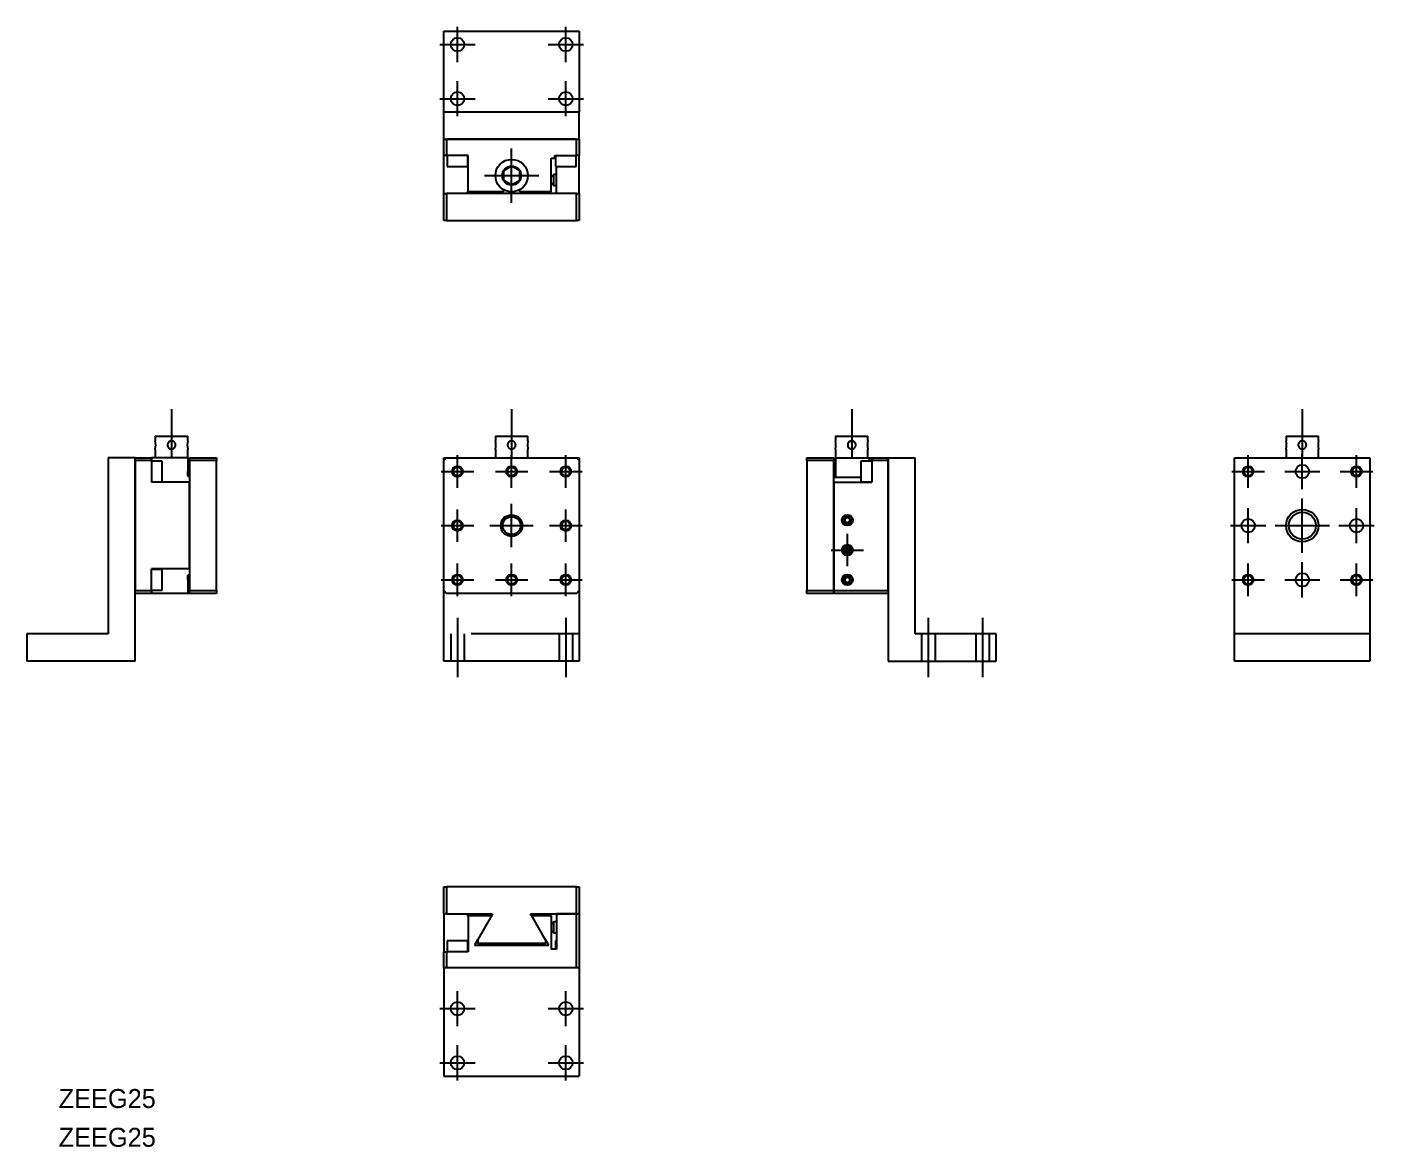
# Model space of a CAD drawing. Extents: x 130 to 379, y 12 to 219.
import ezdxf

# ---------------------------------------------------------------- set-up
doc = ezdxf.new("R2010")
doc.units = 0
doc.header["$LTSCALE"] = 10
doc.linetypes.add('CENTER', pattern=[2, 1.25, -0.25, 0.25, -0.25])
doc.linetypes.add('DASHED', pattern=[3.5, 2, -1.5])
doc.layers.get('0').update_dxf_attribs({"linetype": 'CONTINUOUS'})
doc.layers.add('CENTER', color=1, linetype='CENTER')
doc.styles.get("Standard").update_dxf_attribs({"font": 'FGP教科書体NT-M'})

msp = doc.modelspace()

# ---------------------------------------------------------------- linework, layer by layer
at = {"color": 7, "linetype": 'CONTINUOUS'}
for p, q in [((207.5, 218.5), (232.5, 218.5)), ((207.5, 203.5), (207.5, 218.5)), ((232.5, 218.5), (232.5, 203.5)), ((207.5, 198.5), (207.5, 203.5)), ((232.5, 203.5), (207.5, 203.5)), ((232.5, 198.5), (232.5, 203.5)), ((207.5, 195.5), (207.5, 198.5)), ((207.5, 198.5), (208, 198.5)), ((208, 198.5), (208, 195.5)), ((232, 198.5), (208, 198.5)), ((208, 198.5), (232, 198.5)), ((232, 195.5), (232, 198.5)), ((232, 198.5), (232.5, 198.5)), ((232.5, 198.5), (232.5, 195.5)), ((208, 195.5), (207.5, 195.5)), ((207.5, 188.5), (207.5, 195.5)), ((212, 195.5), (208, 195.5)), ((208.1, 195.5), (208.1, 193.5)), ((211.9, 193.5), (211.9, 195.5)), ((212, 188.8), (212, 195.5)), ((227.3, 188.8), (227.3, 195)), ((227.3, 195), (228, 195)), ((228, 195.5), (232, 195.5)), ((228, 195), (228, 195.5)), ((228.1, 195), (228, 195)), ((228.1, 195.5), (228.1, 193.5)), ((231.9, 193.5), (231.9, 195.5)), ((232.5, 195.5), (232, 195.5)), ((232.5, 188.5), (232.5, 195.5)), ((208.1, 193.5), (211.9, 193.5)), ((220, 193.532051), (218.5, 192.666025)), ((218.5, 192.666025), (218.5, 190.933975)), ((221.5, 192.666025), (220, 193.532051)), ((221.5, 190.933975), (221.5, 192.666025)), ((227.6, 191.8), (227.3, 191.5)), ((227.6, 191.8), (227.3, 191.5)), ((227.8, 192), (227.6, 191.8)), ((227.8, 192), (227.6, 191.8)), ((227.8, 190), (227.8, 192)), ((228.3, 192), (227.8, 192)), ((228.299981, 192), (227.8, 192)), ((228.1, 193.5), (231.9, 193.5)), ((228.3, 188.5), (228.3, 193.5)), ((218.5, 190.933975), (220, 190.067949)), ((218.5, 188.8), (218.5, 189.201924)), ((220, 190.067949), (221.5, 190.933975)), ((221.5, 188.8), (221.5, 189.201924)), ((227.3, 190.5), (227.6, 190.2)), ((227.3, 190.5), (227.6, 190.2)), ((227.6, 190.2), (227.8, 190)), ((227.6, 190.2), (227.8, 190)), ((227.8, 190), (228.3, 190)), ((227.8, 190), (228.299981, 190)), ((207.5, 183.5), (207.5, 188.5)), ((207.5, 188.5), (208, 188.5)), ((208, 188.5), (208, 183.5)), ((232, 188.5), (208, 188.5)), ((211.8, 188.8), (211.8, 188.5)), ((211.8, 188.8), (212, 188.8)), ((218.5, 188.8), (212, 188.8)), ((216.320897, 188.8), (216.494102, 188.5)), ((227.3, 188.8), (221.5, 188.8)), ((223.495898, 188.5), (223.669103, 188.8)), ((232, 183.5), (232, 188.5)), ((232, 188.5), (232.5, 188.5)), ((232.5, 188.5), (232.5, 183.5)), ((208, 183.5), (207.5, 183.5)), ((208, 183.5), (232, 183.5)), ((232.5, 183.5), (232, 183.5)), ((154.2, 143.672533), (157.2, 143.672533)), ((154.2, 143.672533), (154.2, 142.822375)), ((154.295262, 142.072533), (154.2, 142.822533)), ((154.2, 141.322533), (154.295262, 142.072533)), ((156.450528, 142.100676), (156.450006, 142.070221)), ((156.450006, 142.070221), (156.450722, 142.039743)), ((156.452439, 142.132925), (156.450528, 142.100676)), ((156.450722, 142.039743), (156.452671, 142.009322)), ((156.455738, 142.165086), (156.452439, 142.132925)), ((156.452671, 142.009322), (156.45585, 141.979039)), ((156.460414, 142.197065), (156.455738, 142.165086)), ((156.45585, 141.979039), (156.460408, 141.948038)), ((156.460408, 141.948038), (156.466259, 141.917238)), ((156.466454, 142.228769), (156.460414, 142.197065)), ((156.466259, 141.917238), (156.473384, 141.886725)), ((156.473612, 142.259232), (156.466454, 142.228769)), ((156.473384, 141.886725), (156.481763, 141.85658)), ((156.482038, 142.289381), (156.473612, 142.259232)), ((156.481763, 141.85658), (156.491048, 141.827821)), ((156.491704, 142.319135), (156.482038, 142.289381)), ((156.491048, 141.827821), (156.501486, 141.799453)), ((156.502584, 142.348414), (156.491704, 142.319135)), ((156.501486, 141.799453), (156.513048, 141.771546)), ((156.515132, 142.378231), (156.502584, 142.348414)), ((156.528958, 142.407487), (156.515132, 142.378231)), ((156.544018, 142.436104), (156.528958, 142.407487)), ((156.560272, 142.464002), (156.544018, 142.436104)), ((156.577192, 142.490393), (156.560272, 142.464002)), ((156.595208, 142.516064), (156.577192, 142.490393)), ((156.614271, 142.540954), (156.595208, 142.516064)), ((156.634335, 142.564999), (156.614271, 142.540954)), ((156.655465, 142.588264), (156.634335, 142.564999)), ((156.67757, 142.610641), (156.655465, 142.588264)), ((156.700593, 142.632076), (156.67757, 142.610641)), ((156.724476, 142.652513), (156.700593, 142.632076)), ((156.748529, 142.671424), (156.724476, 142.652513)), ((156.773363, 142.689359), (156.748529, 142.671424)), ((156.798917, 142.706275), (156.773363, 142.689359)), ((156.825133, 142.722128), (156.798917, 142.706275)), ((156.852258, 142.737042), (156.825133, 142.722128)), ((156.880018, 142.750843), (156.852258, 142.737042)), ((156.90834, 142.763496), (156.880018, 142.750843)), ((156.937155, 142.774966), (156.90834, 142.763496)), ((156.965635, 142.784972), (156.937155, 142.774966)), ((156.994537, 142.793836), (156.965635, 142.784972)), ((157.023788, 142.801536), (156.994537, 142.793836)), ((157.053315, 142.808048), (157.023788, 142.801536)), ((157.084426, 142.813571), (157.053315, 142.808048)), ((157.115784, 142.817784), (157.084426, 142.813571)), ((157.1473, 142.820676), (157.115784, 142.817784)), ((157.178886, 142.822235), (157.1473, 142.820676)), ((157.200001, 142.822533), (157.178886, 142.822235)), ((157.2, 143.672533), (160.2, 143.672533)), ((157.209592, 142.822469), (157.200001, 142.822533)), ((157.240309, 142.821444), (157.209592, 142.822469)), ((157.270954, 142.819166), (157.240309, 142.821444)), ((157.301446, 142.81564), (157.270954, 142.819166)), ((157.333492, 142.810554), (157.301446, 142.81564)), ((157.365306, 142.804083), (157.333492, 142.810554)), ((157.396794, 142.79625), (157.365306, 142.804083)), ((157.427867, 142.787079), (157.396794, 142.79625)), ((157.457591, 142.776907), (157.427867, 142.787079)), ((157.48687, 142.765496), (157.457591, 142.776907)), ((157.515629, 142.752881), (157.48687, 142.765496)), ((157.543792, 142.739096), (157.515629, 142.752881)), ((157.572047, 142.723745), (157.543792, 142.739096)), ((157.599627, 142.707191), (157.572047, 142.723745)), ((157.62646, 142.689483), (157.599627, 142.707191)), ((157.652475, 142.670669), (157.62646, 142.689483)), ((157.676955, 142.651334), (157.652475, 142.670669)), ((157.700623, 142.630986), (157.676955, 142.651334)), ((157.723424, 142.609677), (157.700623, 142.630986)), ((157.745299, 142.587459), (157.723424, 142.609677)), ((157.766219, 142.564358), (157.745299, 142.587459)), ((157.786182, 142.540384), (157.766219, 142.564358)), ((157.805138, 142.515595), (157.786182, 142.540384)), ((157.823038, 142.490053), (157.805138, 142.515595)), ((157.839429, 142.464485), (157.823038, 142.490053)), ((157.854792, 142.438239), (157.839429, 142.464485)), ((157.869089, 142.411379), (157.854792, 142.438239)), ((157.882282, 142.383967), (157.869089, 142.411379)), ((157.894558, 142.355525), (157.882282, 142.383967)), ((157.888658, 141.775464), (157.900858, 141.805525)), ((157.905667, 142.326555), (157.894558, 142.355525)), ((157.900858, 141.805525), (157.911764, 141.836137)), ((157.915577, 142.297134), (157.905667, 142.326555)), ((157.911764, 141.836137), (157.921345, 141.867211)), ((157.92426, 142.267334), (157.915577, 142.297134)), ((157.921345, 141.867211), (157.929567, 141.898661)), ((157.931512, 142.238022), (157.92426, 142.267334)), ((157.929567, 141.898661), (157.936113, 141.928891)), ((157.937586, 142.208401), (157.931512, 142.238022)), ((157.936113, 141.928891), (157.941414, 141.959407)), ((157.942467, 142.178547), (157.937586, 142.208401)), ((157.941414, 141.959407), (157.945456, 141.990127)), ((157.946139, 142.148535), (157.942467, 142.178547)), ((157.945456, 141.990127), (157.948225, 142.020968)), ((157.948694, 142.116725), (157.946139, 142.148535)), ((157.948225, 142.020968), (157.949738, 142.052849)), ((157.949894, 142.084799), (157.948694, 142.116725)), ((157.949738, 142.052849), (157.949894, 142.084799)), ((160.2, 142.822533), (160.104737, 142.072533)), ((160.104737, 142.072533), (160.2, 141.322533)), ((160.2, 142.822495), (160.2, 143.672533)), ((217, 143.672533), (223, 143.672533)), ((217, 143.672533), (217, 142.822396)), ((217, 142.822533), (217.000806, 142.819303)), ((219.250903, 142.109333), (219.25, 142.072533)), ((219.250811, 142.107151), (219.25, 142.072533)), ((219.25, 142.072533), (219.250903, 142.035732)), ((219.25, 142.072533), (219.250854, 142.037139)), ((219.253233, 142.141768), (219.250811, 142.107151)), ((219.250854, 142.037139), (219.253401, 142.00173)), ((219.253611, 142.146046), (219.250903, 142.109333)), ((219.250903, 142.035732), (219.253611, 141.99902)), ((219.257247, 142.176266), (219.253233, 142.141768)), ((219.253401, 142.00173), (219.257619, 141.966426)), ((219.258118, 142.182581), (219.253611, 142.146046)), ((219.253611, 141.99902), (219.258118, 141.962485)), ((219.262836, 142.210532), (219.257247, 142.176266)), ((219.257619, 141.966426), (219.263484, 141.93135)), ((219.264411, 142.21885), (219.258118, 142.182581)), ((219.258118, 141.962485), (219.264411, 141.926215)), ((219.269982, 142.24445), (219.262836, 142.210532)), ((219.263484, 141.93135), (219.270974, 141.896625)), ((219.272477, 142.254768), (219.264411, 142.21885)), ((219.264411, 141.926215), (219.272477, 141.890298)), ((219.278666, 142.277903), (219.269982, 142.24445)), ((219.270974, 141.896625), (219.280066, 141.862371)), ((219.282295, 142.290246), (219.272477, 142.254768)), ((219.272477, 141.890298), (219.282295, 141.854819)), ((219.289525, 142.312736), (219.278666, 142.277903)), ((219.280066, 141.862371), (219.290738, 141.828713)), ((219.293842, 142.3252), (219.282295, 142.290246)), ((219.282295, 141.854819), (219.293842, 141.819865)), ((219.302108, 142.347068), (219.289525, 142.312736)), ((219.290738, 141.828713), (219.302993, 141.795662)), ((219.30709, 142.359545), (219.293842, 142.3252)), ((219.293842, 141.819865), (219.30709, 141.78552)), ((219.316357, 142.380786), (219.302108, 142.347068)), ((219.302993, 141.795662), (219.316827, 141.763165)), ((219.322008, 142.393199), (219.30709, 142.359545)), ((219.332212, 142.413776), (219.316357, 142.380786)), ((219.338559, 142.42608), (219.322008, 142.393199)), ((219.349614, 142.445923), (219.332212, 142.413776)), ((219.356704, 142.45811), (219.338559, 142.42608)), ((219.368504, 142.477113), (219.349614, 142.445923)), ((219.376398, 142.48921), (219.356704, 142.45811)), ((219.388825, 142.507234), (219.368504, 142.477113)), ((219.397594, 142.519307), (219.376398, 142.48921)), ((219.410193, 142.535787), (219.388825, 142.507234)), ((219.420242, 142.548328), (219.397594, 142.519307)), ((219.432961, 142.56335), (219.410193, 142.535787)), ((219.444287, 142.576202), (219.420242, 142.548328)), ((219.457048, 142.589842), (219.432961, 142.56335)), ((219.46967, 142.602863), (219.444287, 142.576202)), ((219.482372, 142.61518), (219.457048, 142.589842)), ((219.496331, 142.628246), (219.46967, 142.602863)), ((219.508851, 142.639284), (219.482372, 142.61518)), ((219.524205, 142.65229), (219.496331, 142.628246)), ((219.536403, 142.66207), (219.508851, 142.639284)), ((219.553225, 142.674938), (219.524205, 142.65229)), ((219.564947, 142.683457), (219.536403, 142.66207)), ((219.583322, 142.696135), (219.553225, 142.674938)), ((219.593802, 142.702993), (219.564947, 142.683457)), ((219.614423, 142.715829), (219.583322, 142.696135)), ((219.623641, 142.721215), (219.593802, 142.702993)), ((219.646452, 142.733974), (219.614423, 142.715829)), ((219.654364, 142.738071), (219.623641, 142.721215)), ((219.679334, 142.750525), (219.646452, 142.733974)), ((219.685871, 142.753508), (219.654364, 142.738071)), ((219.712987, 142.765442), (219.679334, 142.750525)), ((219.71806, 142.767475), (219.685871, 142.753508)), ((219.747333, 142.778691), (219.712987, 142.765442)), ((219.750833, 142.779917), (219.71806, 142.767475)), ((219.782286, 142.790238), (219.747333, 142.778691)), ((219.784088, 142.790782), (219.750833, 142.779917)), ((219.817765, 142.800056), (219.782286, 142.790238)), ((219.818027, 142.800103), (219.784088, 142.790782)), ((219.853682, 142.808122), (219.817765, 142.800056)), ((219.852492, 142.807832), (219.818027, 142.800103)), ((219.887361, 142.813952), (219.852492, 142.807832)), ((219.889952, 142.814415), (219.853682, 142.808122)), ((219.92251, 142.818445), (219.887361, 142.813952)), ((219.926487, 142.818921), (219.889952, 142.814415)), ((219.95782, 142.821295), (219.92251, 142.818445)), ((219.963199, 142.821629), (219.926487, 142.818921)), ((219.993167, 142.822483), (219.95782, 142.821295)), ((220, 142.822533), (219.963199, 142.821629)), ((219.999998, 142.822533), (219.993167, 142.822483)), ((220.028429, 142.821994), (219.999998, 142.822533)), ((220.0646, 142.819725), (220.028429, 142.821994)), ((220.100717, 142.815683), (220.0646, 142.819725)), ((220.13665, 142.809897), (220.100717, 142.815683)), ((220.172271, 142.802397), (220.13665, 142.809897)), ((220.207452, 142.793213), (220.172271, 142.802397)), ((220.242063, 142.782375), (220.207452, 142.793213)), ((220.275976, 142.769912), (220.242063, 142.782375)), ((220.309456, 142.755695), (220.275976, 142.769912)), ((220.34227, 142.739824), (220.309456, 142.755695)), ((220.374313, 142.722365), (220.34227, 142.739824)), ((220.40548, 142.703388), (220.374313, 142.722365)), ((220.435666, 142.682959), (220.40548, 142.703388)), ((220.464765, 142.661147), (220.435666, 142.682959)), ((220.492673, 142.638018), (220.464765, 142.661147)), ((220.518764, 142.614161), (220.492673, 142.638018)), ((220.543758, 142.589024), (220.518764, 142.614161)), ((220.567583, 142.562693), (220.543758, 142.589024)), ((220.590166, 142.535255), (220.567583, 142.562693)), ((220.611433, 142.506798), (220.590166, 142.535255)), ((220.631312, 142.477406), (220.611433, 142.506798)), ((220.649729, 142.447168), (220.631312, 142.477406)), ((220.666368, 142.416668), (220.649729, 142.447168)), ((220.681617, 142.385313), (220.666368, 142.416668)), ((220.695431, 142.353209), (220.681617, 142.385313)), ((220.68246, 141.761536), (220.69673, 141.795072)), ((220.707767, 142.320462), (220.695431, 142.353209)), ((220.69673, 141.795072), (220.709396, 141.829347)), ((220.718582, 142.287178), (220.707767, 142.320462)), ((220.709396, 141.829347), (220.720413, 141.864238)), ((220.727832, 142.253463), (220.718582, 142.287178)), ((220.720413, 141.864238), (220.729739, 141.899619)), ((220.735475, 142.219422), (220.727832, 142.253463)), ((220.729739, 141.899619), (220.73733, 141.935366)), ((220.741581, 142.184466), (220.735475, 142.219422)), ((220.73733, 141.935366), (220.743144, 141.971353)), ((220.746024, 142.149137), (220.741581, 142.184466)), ((220.743144, 141.971353), (220.74708, 142.006638)), ((220.7488, 142.113563), (220.746024, 142.149137)), ((220.74708, 142.006638), (220.749332, 142.042187)), ((220.749904, 142.077871), (220.7488, 142.113563)), ((220.749332, 142.042187), (220.749904, 142.077871)), ((223, 142.822533), (222.904737, 142.072533)), ((222.904737, 142.072533), (223, 141.322533)), ((223, 142.822491), (223, 143.672533)), ((279.8, 143.672533), (285.8, 143.672533)), ((279.8, 143.672533), (279.8, 142.822493)), ((279.895226, 142.087107), (279.895263, 142.072533)), ((282.050821, 142.107566), (282.05, 142.072533)), ((282.05, 142.072533), (282.050627, 142.041933)), ((282.050627, 142.041933), (282.052503, 142.011361)), ((282.053276, 142.142537), (282.050821, 142.107566)), ((282.052503, 142.011361), (282.055622, 141.980898)), ((282.057357, 142.177326), (282.053276, 142.142537)), ((282.055622, 141.980898), (282.059974, 141.950623)), ((282.062928, 142.211177), (282.057357, 142.177326)), ((282.059974, 141.950623), (282.065744, 141.919678)), ((282.070039, 142.244739), (282.062928, 142.211177)), ((282.065744, 141.919678), (282.072811, 141.888989)), ((282.078666, 142.277903), (282.070039, 142.244739)), ((282.072811, 141.888989), (282.08115, 141.85864)), ((282.088238, 142.308945), (282.078666, 142.277903)), ((282.08115, 141.85864), (282.090738, 141.828713)), ((282.099149, 142.339553), (282.088238, 142.308945)), ((282.090738, 141.828713), (282.101238, 141.800083)), ((282.111362, 142.36964), (282.099149, 142.339553)), ((282.101238, 141.800083), (282.112896, 141.771898)), ((282.124842, 142.399123), (282.111362, 142.36964)), ((282.139131, 142.427143), (282.124842, 142.399123)), ((282.154587, 142.454547), (282.139131, 142.427143)), ((282.171166, 142.481267), (282.154587, 142.454547)), ((282.188825, 142.507234), (282.171166, 142.481267)), ((282.20775, 142.532681), (282.188825, 142.507234)), ((282.227746, 142.55732), (282.20775, 142.532681)), ((282.248759, 142.581089), (282.227746, 142.55732)), ((282.270737, 142.603927), (282.248759, 142.581089)), ((282.293027, 142.625231), (282.270737, 142.603927)), ((282.316197, 142.645619), (282.293027, 142.625231)), ((282.340189, 142.665045), (282.316197, 142.645619)), ((282.364947, 142.683457), (282.340189, 142.665045)), ((282.390549, 142.700901), (282.364947, 142.683457)), ((282.416885, 142.717293), (282.390549, 142.700901)), ((282.443889, 142.732594), (282.416885, 142.717293)), ((282.471496, 142.746762), (282.443889, 142.732594)), ((282.498918, 142.759443), (282.471496, 142.746762)), ((282.52687, 142.771027), (282.498918, 142.759443)), ((282.555283, 142.781483), (282.52687, 142.771027)), ((282.584088, 142.790782), (282.555283, 142.781483)), ((282.614265, 142.799168), (282.584088, 142.790782)), ((282.644811, 142.806296), (282.614265, 142.799168)), ((282.675641, 142.812148), (282.644811, 142.806296)), ((282.706674, 142.816703), (282.675641, 142.812148)), ((282.736987, 142.819878), (282.706674, 142.816703)), ((282.767438, 142.821821), (282.736987, 142.819878)), ((282.797945, 142.822527), (282.767438, 142.821821)), ((282.799999, 142.822533), (282.797945, 142.822527)), ((282.828429, 142.821994), (282.799999, 142.822533)), ((282.86065, 142.820073), (282.828429, 142.821994)), ((282.892783, 142.816766), (282.86065, 142.820073)), ((282.924735, 142.812084), (282.892783, 142.816766)), ((282.956412, 142.806042), (282.924735, 142.812084)), ((282.986854, 142.798881), (282.956412, 142.806042)), ((283.016981, 142.790455), (282.986854, 142.798881)), ((283.046715, 142.780789), (283.016981, 142.790455)), ((283.075976, 142.769912), (283.046715, 142.780789)), ((283.105813, 142.75735), (283.075976, 142.769912)), ((283.135088, 142.743508), (283.105813, 142.75735)), ((283.163723, 142.72843), (283.135088, 142.743508)), ((283.191637, 142.712158), (283.163723, 142.72843)), ((283.218041, 142.695219), (283.191637, 142.712158)), ((283.243723, 142.677184), (283.218041, 142.695219)), ((283.268621, 142.658101), (283.243723, 142.677184)), ((283.292673, 142.638018), (283.268621, 142.658101)), ((283.315932, 142.616877), (283.292673, 142.638018)), ((283.338302, 142.594763), (283.315932, 142.616877)), ((283.359729, 142.571732), (283.338302, 142.594763)), ((283.380156, 142.547842), (283.359729, 142.571732)), ((283.399057, 142.523783), (283.380156, 142.547842)), ((283.416982, 142.498945), (283.399057, 142.523783)), ((283.433887, 142.473386), (283.416982, 142.498945)), ((283.449729, 142.447168), (283.433887, 142.473386)), ((283.464604, 142.420093), (283.449729, 142.447168)), ((283.478371, 142.392386), (283.464604, 142.420093)), ((283.490995, 142.364119), (283.478371, 142.392386)), ((283.502439, 142.335362), (283.490995, 142.364119)), ((283.493027, 141.785816), (283.504436, 141.815111)), ((283.512427, 142.306936), (283.502439, 142.335362)), ((283.504436, 141.815111), (283.514606, 141.844851)), ((283.521277, 142.278089), (283.512427, 142.306936)), ((283.514606, 141.844851), (283.523773, 141.875943)), ((283.528967, 142.248894), (283.521277, 142.278089)), ((283.523773, 141.875943), (283.531601, 141.907451)), ((283.535475, 142.219422), (283.528967, 142.248894)), ((283.531601, 141.907451), (283.538065, 141.939286)), ((283.541005, 142.18832), (283.535475, 142.219422)), ((283.538065, 141.939286), (283.543144, 141.971353)), ((283.545226, 142.15697), (283.541005, 142.18832)), ((283.543144, 141.971353), (283.546658, 142.001837)), ((283.548127, 142.125461), (283.545226, 142.15697)), ((283.546658, 142.001837), (283.548925, 142.032474)), ((283.549696, 142.093881), (283.548127, 142.125461)), ((283.548925, 142.032474), (283.549939, 142.063183)), ((283.549939, 142.063183), (283.549696, 142.093881)), ((285.704774, 142.057977), (285.704738, 142.072533)), ((285.8, 142.822481), (285.8, 143.672533)), ((363, 143.672533), (369, 143.672533)), ((363, 143.672533), (363, 142.822495)), ((363.095229, 142.08651), (363.095263, 142.072533)), ((365.250903, 142.109333), (365.25, 142.072533)), ((365.25, 142.072533), (365.250903, 142.035732)), ((365.25107, 142.112581), (365.250012, 142.076297)), ((365.250012, 142.076297), (365.250709, 142.039981)), ((365.250709, 142.039981), (365.253159, 142.003768)), ((365.253611, 142.146046), (365.250903, 142.109333)), ((365.250903, 142.035732), (365.253611, 141.99902)), ((365.253338, 142.14321), (365.25107, 142.112581)), ((365.253159, 142.003768), (365.256034, 141.977594)), ((365.256856, 142.173712), (365.253338, 142.14321)), ((365.258118, 142.182581), (365.253611, 142.146046)), ((365.253611, 141.99902), (365.258118, 141.962485)), ((365.256034, 141.977594), (365.259825, 141.951535)), ((365.260989, 142.200444), (365.256856, 142.173712)), ((365.264411, 142.21885), (365.258118, 142.182581)), ((365.258118, 141.962485), (365.264411, 141.926215)), ((365.259825, 141.951535), (365.264525, 141.925643)), ((365.266082, 142.227008), (365.260989, 142.200444)), ((365.272477, 142.254768), (365.264411, 142.21885)), ((365.264411, 141.926215), (365.272477, 141.890298)), ((365.264525, 141.925643), (365.271035, 141.896155)), ((365.272123, 142.253352), (365.266082, 142.227008)), ((365.271035, 141.896155), (365.278721, 141.866969)), ((365.281989, 142.289228), (365.272123, 142.253352)), ((365.282295, 142.290246), (365.272477, 142.254768)), ((365.272477, 141.890298), (365.282295, 141.854819)), ((365.278721, 141.866969), (365.287699, 141.837749)), ((365.293618, 142.324568), (365.281989, 142.289228)), ((365.293842, 142.3252), (365.282295, 142.290246)), ((365.282295, 141.854819), (365.293842, 141.819865)), ((365.287699, 141.837749), (365.297861, 141.808913)), ((365.306964, 142.359239), (365.293618, 142.324568)), ((365.30709, 142.359545), (365.293842, 142.3252)), ((365.293842, 141.819865), (365.30709, 141.78552)), ((365.297861, 141.808913), (365.30918, 141.780532)), ((365.319576, 142.388006), (365.306964, 142.359239)), ((365.322008, 142.393199), (365.30709, 142.359545)), ((365.333372, 142.4162), (365.319576, 142.388006)), ((365.338559, 142.42608), (365.322008, 142.393199)), ((365.346059, 142.439766), (365.333372, 142.4162)), ((365.356704, 142.45811), (365.338559, 142.42608)), ((365.359575, 142.462859), (365.346059, 142.439766)), ((365.376398, 142.48921), (365.356704, 142.45811)), ((365.373894, 142.485439), (365.359575, 142.462859)), ((365.394934, 142.515695), (365.373894, 142.485439)), ((365.397594, 142.519307), (365.376398, 142.48921)), ((365.417437, 142.544886), (365.394934, 142.515695)), ((365.420242, 142.548328), (365.397594, 142.519307)), ((365.441324, 142.572914), (365.417437, 142.544886)), ((365.444287, 142.576202), (365.420242, 142.548328)), ((365.462602, 142.595699), (365.441324, 142.572914)), ((365.46967, 142.602863), (365.444287, 142.576202)), ((365.484808, 142.61758), (365.462602, 142.595699)), ((365.496331, 142.628246), (365.46967, 142.602863)), ((365.513818, 142.643607), (365.484808, 142.61758)), ((365.524205, 142.65229), (365.496331, 142.628246)), ((365.544149, 142.668099), (365.513818, 142.643607)), ((365.553225, 142.674938), (365.524205, 142.65229)), ((365.573153, 142.689217), (365.544149, 142.668099)), ((365.583322, 142.696135), (365.553225, 142.674938)), ((365.603167, 142.708945), (365.573153, 142.689217)), ((365.614423, 142.715829), (365.583322, 142.696135)), ((365.634091, 142.727216), (365.603167, 142.708945)), ((365.646452, 142.733974), (365.614423, 142.715829)), ((365.660961, 142.741526), (365.634091, 142.727216)), ((365.679334, 142.750525), (365.646452, 142.733974)), ((365.688407, 142.754742), (365.660961, 142.741526)), ((365.712987, 142.765442), (365.679334, 142.750525)), ((365.716912, 142.767055), (365.688407, 142.754742)), ((365.747333, 142.778691), (365.712987, 142.765442)), ((365.745922, 142.778184), (365.716912, 142.767055)), ((365.77496, 142.787972), (365.745922, 142.778184)), ((365.782286, 142.790238), (365.747333, 142.778691)), ((365.804418, 142.796577), (365.77496, 142.787972)), ((365.817765, 142.800056), (365.782286, 142.790238)), ((365.834218, 142.803978), (365.804418, 142.796577)), ((365.853682, 142.808122), (365.817765, 142.800056)), ((365.864284, 142.810151), (365.834218, 142.803978)), ((365.889952, 142.814415), (365.853682, 142.808122)), ((365.894182, 142.81503), (365.864284, 142.810151)), ((365.926487, 142.818921), (365.889952, 142.814415)), ((365.924263, 142.818699), (365.894182, 142.81503)), ((365.950743, 142.820913), (365.924263, 142.818699)), ((365.963199, 142.821629), (365.926487, 142.818921)), ((365.977297, 142.822188), (365.950743, 142.820913)), ((366, 142.822533), (365.963199, 142.821629)), ((366.000001, 142.822533), (365.977297, 142.822188)), ((366.003873, 142.822523), (366.000001, 142.822533)), ((366.040474, 142.821437), (366.003873, 142.822523)), ((366.076995, 142.818568), (366.040474, 142.821437)), ((366.1133, 142.813925), (366.076995, 142.818568)), ((366.143797, 142.808618), (366.1133, 142.813925)), ((366.174035, 142.802061), (366.143797, 142.808618)), ((366.205588, 142.793804), (366.174035, 142.802061)), ((366.236734, 142.784191), (366.205588, 142.793804)), ((366.267095, 142.77336), (366.236734, 142.784191)), ((366.296944, 142.761245), (366.267095, 142.77336)), ((366.325797, 142.748074), (366.296944, 142.761245)), ((366.354048, 142.733706), (366.325797, 142.748074)), ((366.381378, 142.718327), (366.354048, 142.733706)), ((366.408027, 142.701829), (366.381378, 142.718327)), ((366.430044, 142.686993), (366.408027, 142.701829)), ((366.451521, 142.671388), (366.430044, 142.686993)), ((366.47242, 142.655044), (366.451521, 142.671388)), ((366.500263, 142.631311), (366.47242, 142.655044)), ((366.526928, 142.606241), (366.500263, 142.631311)), ((366.552323, 142.579917), (366.526928, 142.606241)), ((366.572804, 142.556676), (366.552323, 142.579917)), ((366.592312, 142.532605), (366.572804, 142.556676)), ((366.615437, 142.501177), (366.592312, 142.532605)), ((366.636908, 142.468573), (366.615437, 142.501177)), ((366.655143, 142.437615), (366.636908, 142.468573)), ((366.671895, 142.405781), (366.655143, 142.437615)), ((366.687105, 142.373175), (366.671895, 142.405781)), ((366.698757, 142.344998), (366.687105, 142.373175)), ((366.688668, 141.775488), (366.700789, 141.805335)), ((366.709261, 142.316352), (366.698757, 142.344998)), ((366.700789, 141.805335), (366.711729, 141.836015)), ((366.717337, 142.291453), (366.709261, 142.316352)), ((366.711729, 141.836015), (366.721334, 141.867162)), ((366.724546, 142.266265), (366.717337, 142.291453)), ((366.721334, 141.867162), (366.729981, 141.900413)), ((366.730872, 142.240837), (366.724546, 142.266265)), ((366.729981, 141.900413), (366.737105, 141.934063)), ((366.738129, 142.205434), (366.730872, 142.240837)), ((366.737105, 141.934063), (366.74268, 141.968003)), ((366.743679, 142.169682), (366.738129, 142.205434)), ((366.74268, 141.968003), (366.74674, 142.002705)), ((366.7475, 142.133713), (366.743679, 142.169682)), ((366.74674, 142.002705), (366.749183, 142.037588)), ((366.749374, 142.10315), (366.7475, 142.133713)), ((366.749183, 142.037588), (366.75, 142.072533)), ((366.75, 142.072533), (366.749374, 142.10315)), ((369, 142.822396), (369, 143.672533)), ((145.5, 139.672533), (145.5, 107.172533)), ((150.5, 139.672533), (145.5, 139.672533)), ((150.5, 139.672533), (153.5, 139.672533)), ((150.5, 139.172533), (150.5, 139.672533)), ((153.5, 139.672533), (153.5, 139.172533)), ((160.2, 139.672533), (153.5, 139.672533)), ((154.2, 141.32257), (154.2, 139.672533)), ((156.513048, 141.771546), (156.525704, 141.744166)), ((156.525704, 141.744166), (156.53984, 141.716604)), ((156.53984, 141.716604), (156.555105, 141.689643)), ((156.555105, 141.689643), (156.57146, 141.663346)), ((156.57146, 141.663346), (156.588861, 141.637781)), ((156.588861, 141.637781), (156.60727, 141.613003)), ((156.60727, 141.613003), (156.626693, 141.58899)), ((156.626693, 141.58899), (156.647081, 141.5658)), ((156.647081, 141.5658), (156.668387, 141.543489)), ((156.668387, 141.543489), (156.69123, 141.521489)), ((156.69123, 141.521489), (156.715007, 141.500453)), ((156.715007, 141.500453), (156.739656, 141.480435)), ((156.739656, 141.480435), (156.765115, 141.461488)), ((156.765115, 141.461488), (156.791081, 141.443818)), ((156.791081, 141.443818), (156.817801, 141.427228)), ((156.817801, 141.427228), (156.845207, 141.411762)), ((156.845207, 141.411762), (156.873229, 141.397462)), ((156.873229, 141.397462), (156.902715, 141.383971)), ((156.902715, 141.383971), (156.932807, 141.371748)), ((156.932807, 141.371748), (156.963418, 141.360827)), ((156.963418, 141.360827), (156.994464, 141.351246)), ((156.994464, 141.351246), (157.027656, 141.342605)), ((157.027656, 141.342605), (157.061246, 141.335481)), ((157.061246, 141.335481), (157.095125, 141.329901)), ((157.095125, 141.329901), (157.129941, 141.325814)), ((157.129941, 141.325814), (157.16494, 141.323355)), ((157.16494, 141.323355), (157.2, 141.322533)), ((157.2, 141.322533), (157.230617, 141.32316)), ((157.230617, 141.32316), (157.261206, 141.325039)), ((157.261206, 141.325039), (157.291688, 141.328161)), ((157.291688, 141.328161), (157.321981, 141.332519)), ((157.321981, 141.332519), (157.352943, 141.338296)), ((157.352943, 141.338296), (157.38365, 141.34537)), ((157.38365, 141.34537), (157.414017, 141.353719)), ((157.414017, 141.353719), (157.443961, 141.36332)), ((157.443961, 141.36332), (157.472611, 141.373834)), ((157.472611, 141.373834), (157.500815, 141.385507)), ((157.500815, 141.385507), (157.528504, 141.398306)), ((157.528504, 141.398306), (157.555612, 141.412199)), ((157.555612, 141.412199), (157.582848, 141.427611)), ((157.582848, 141.427611), (157.609426, 141.444151)), ((157.609426, 141.444151), (157.63528, 141.461773)), ((157.63528, 141.461773), (157.660346, 141.480433)), ((157.660346, 141.480433), (157.68438, 141.499931)), ((157.68438, 141.499931), (157.707603, 141.520416)), ((157.707603, 141.520416), (157.729961, 141.541837)), ((157.729961, 141.541837), (157.751398, 141.564142)), ((157.751398, 141.564142), (157.772458, 141.587983)), ((157.772458, 141.587983), (157.79251, 141.612723)), ((157.79251, 141.612723), (157.811503, 141.638297)), ((157.811503, 141.638297), (157.829384, 141.664641)), ((157.829384, 141.664641), (157.84591, 141.691355)), ((157.84591, 141.691355), (157.861325, 141.718777)), ((157.861325, 141.718777), (157.875588, 141.746837)), ((157.875588, 141.746837), (157.888658, 141.775464)), ((160.2, 139.672533), (160.2, 141.32269)), ((160.2, 139.672533), (160.2, 137.172533)), ((160.5, 139.172533), (160.5, 139.672533)), ((160.5, 139.672533), (165.5, 139.672533)), ((165.5, 139.672533), (165.5, 139.172533)), ((208, 139.672533), (207.5, 139.172533)), ((207.5, 139.172533), (207.5, 139.672533)), ((207.5, 139.672533), (208, 139.672533)), ((208, 139.672533), (232, 139.672533)), ((217, 141.320891), (217, 139.672533)), ((219.30709, 141.78552), (219.322008, 141.751866)), ((219.316827, 141.763165), (219.332183, 141.731321)), ((219.322008, 141.751866), (219.338559, 141.718985)), ((219.332183, 141.731321), (219.349005, 141.700229)), ((219.338559, 141.718985), (219.356704, 141.686956)), ((219.349005, 141.700229), (219.367234, 141.669989)), ((219.356704, 141.686956), (219.376398, 141.655855)), ((219.367234, 141.669989), (219.386814, 141.6407)), ((219.376398, 141.655855), (219.397594, 141.625758)), ((219.386814, 141.6407), (219.407688, 141.612461)), ((219.397594, 141.625758), (219.420242, 141.596738)), ((219.407688, 141.612461), (219.43033, 141.584729)), ((219.420242, 141.596738), (219.444287, 141.568863)), ((219.43033, 141.584729), (219.454344, 141.55805)), ((219.444287, 141.568863), (219.46967, 141.542203)), ((219.454344, 141.55805), (219.479643, 141.532503)), ((219.46967, 141.542203), (219.496331, 141.516819)), ((219.479643, 141.532503), (219.506141, 141.508169)), ((219.496331, 141.516819), (219.524205, 141.492775)), ((219.506141, 141.508169), (219.533753, 141.485126)), ((219.524205, 141.492775), (219.553225, 141.470127)), ((219.533753, 141.485126), (219.562392, 141.463455)), ((219.553225, 141.470127), (219.583322, 141.44893)), ((219.562392, 141.463455), (219.591973, 141.443236)), ((219.583322, 141.44893), (219.614423, 141.429236)), ((219.591973, 141.443236), (219.622952, 141.424222)), ((219.614423, 141.429236), (219.646452, 141.411092)), ((219.622952, 141.424222), (219.654944, 141.406682)), ((219.646452, 141.411092), (219.679334, 141.394541)), ((219.654944, 141.406682), (219.687831, 141.390671)), ((219.679334, 141.394541), (219.712987, 141.379623)), ((219.687831, 141.390671), (219.721494, 141.376243)), ((219.712987, 141.379623), (219.747333, 141.366375)), ((219.721494, 141.376243), (219.755816, 141.363452)), ((219.747333, 141.366375), (219.782286, 141.354827)), ((219.755816, 141.363452), (219.790679, 141.352355)), ((219.782286, 141.354827), (219.817765, 141.345009)), ((219.790679, 141.352355), (219.825965, 141.343004)), ((219.817765, 141.345009), (219.853682, 141.336944)), ((219.825965, 141.343004), (219.860964, 141.335553)), ((219.853682, 141.336944), (219.889952, 141.33065)), ((219.860964, 141.335553), (219.896406, 141.329777)), ((219.889952, 141.33065), (219.926487, 141.326144)), ((219.896406, 141.329777), (219.932162, 141.325686)), ((219.926487, 141.326144), (219.963199, 141.323436)), ((219.932162, 141.325686), (219.968103, 141.32329)), ((219.963199, 141.323436), (220, 141.322533)), ((219.968103, 141.32329), (220.000003, 141.322533)), ((220.000003, 141.322533), (220.004099, 141.322599)), ((220.004099, 141.322599), (220.04002, 141.323621)), ((220.04002, 141.323621), (220.075737, 141.326367)), ((220.075737, 141.326367), (220.110483, 141.330732)), ((220.110483, 141.330732), (220.145066, 141.336744)), ((220.145066, 141.336744), (220.179375, 141.344369)), ((220.179375, 141.344369), (220.213295, 141.353573)), ((220.213295, 141.353573), (220.246713, 141.364323)), ((220.246713, 141.364323), (220.279517, 141.376584)), ((220.279517, 141.376584), (220.311593, 141.390323)), ((220.311593, 141.390323), (220.343242, 141.405703)), ((220.343242, 141.405703), (220.374189, 141.422595)), ((220.374189, 141.422595), (220.404343, 141.440936)), ((220.404343, 141.440936), (220.433612, 141.46066)), ((220.433612, 141.46066), (220.461905, 141.481703)), ((220.461905, 141.481703), (220.489129, 141.503999)), ((220.489129, 141.503999), (220.515192, 141.527485)), ((220.515192, 141.527485), (220.540762, 141.552868)), ((220.540762, 141.552868), (220.565143, 141.579539)), ((220.565143, 141.579539), (220.588262, 141.607401)), ((220.588262, 141.607401), (220.610043, 141.63636)), ((220.610043, 141.63636), (220.630414, 141.66632)), ((220.630414, 141.66632), (220.6493, 141.697187)), ((220.6493, 141.697187), (220.666628, 141.728865)), ((220.666628, 141.728865), (220.68246, 141.761536)), ((223, 139.672533), (223, 141.322697)), ((232.5, 139.172533), (232, 139.672533)), ((232, 139.672533), (232.5, 139.672533)), ((232.5, 139.672533), (232.5, 139.172533)), ((274.5, 139.672533), (279.5, 139.672533)), ((274.5, 139.172533), (274.5, 139.672533)), ((279.5, 139.672533), (279.5, 139.172533)), ((279.8, 141.322584), (279.8, 139.672533)), ((279.8, 139.672533), (279.8, 136.118967)), ((279.8, 139.672533), (286, 139.672533)), ((282.112896, 141.771898), (282.125677, 141.744226)), ((282.125677, 141.744226), (282.139551, 141.717136)), ((282.139551, 141.717136), (282.154941, 141.689917)), ((282.154941, 141.689917), (282.171456, 141.663355)), ((282.171456, 141.663355), (282.189053, 141.637515)), ((282.189053, 141.637515), (282.207688, 141.612461)), ((282.207688, 141.612461), (282.227186, 141.588404)), ((282.227186, 141.588404), (282.247674, 141.565157)), ((282.247674, 141.565157), (282.2691, 141.542776)), ((282.2691, 141.542776), (282.291413, 141.521317)), ((282.291413, 141.521317), (282.315265, 141.500232)), ((282.315265, 141.500232), (282.340019, 141.480155)), ((282.340019, 141.480155), (282.36561, 141.46114)), ((282.36561, 141.46114), (282.391973, 141.443236)), ((282.391973, 141.443236), (282.418683, 141.426705)), ((282.418683, 141.426705), (282.446102, 141.411284)), ((282.446102, 141.411284), (282.474158, 141.397016)), ((282.474158, 141.397016), (282.502782, 141.383939)), ((282.502782, 141.383939), (282.53284, 141.371733)), ((282.53284, 141.371733), (282.563448, 141.36082)), ((282.563448, 141.36082), (282.594519, 141.351233)), ((282.594519, 141.351233), (282.625965, 141.343004)), ((282.625965, 141.343004), (282.656185, 141.336453)), ((282.656185, 141.336453), (282.68669, 141.331146)), ((282.68669, 141.331146), (282.717399, 141.327098)), ((282.717399, 141.327098), (282.74823, 141.324322)), ((282.74823, 141.324322), (282.780095, 141.3228)), ((282.780095, 141.3228), (282.800001, 141.322533)), ((282.800001, 141.322533), (282.81203, 141.322635)), ((282.81203, 141.322635), (282.843941, 141.323824)), ((282.843941, 141.323824), (282.875737, 141.326367)), ((282.875737, 141.326367), (282.905801, 141.330035)), ((282.905801, 141.330035), (282.935708, 141.334917)), ((282.935708, 141.334917), (282.965381, 141.340996)), ((282.965381, 141.340996), (282.994746, 141.348258)), ((282.994746, 141.348258), (283.024601, 141.356955)), ((283.024601, 141.356955), (283.054077, 141.366885)), ((283.054077, 141.366885), (283.0831, 141.378018)), ((283.0831, 141.378018), (283.111593, 141.390323)), ((283.111593, 141.390323), (283.139024, 141.403534)), ((283.139024, 141.403534), (283.165901, 141.417849)), ((283.165901, 141.417849), (283.192163, 141.433232)), ((283.192163, 141.433232), (283.217744, 141.449644)), ((283.217744, 141.449644), (283.243301, 141.467569)), ((283.243301, 141.467569), (283.268101, 141.48655)), ((283.268101, 141.48655), (283.292085, 141.506539)), ((283.292085, 141.506539), (283.315192, 141.527485)), ((283.315192, 141.527485), (283.337384, 141.549355)), ((283.337384, 141.549355), (283.358666, 141.572147)), ((283.358666, 141.572147), (283.378988, 141.595805)), ((283.378988, 141.595805), (283.398297, 141.620271)), ((283.398297, 141.620271), (283.417085, 141.646267)), ((283.417085, 141.646267), (283.434767, 141.673079)), ((283.434767, 141.673079), (283.451297, 141.700635)), ((283.451297, 141.700635), (283.466628, 141.728865)), ((283.466628, 141.728865), (283.480413, 141.757042)), ((283.480413, 141.757042), (283.493027, 141.785816)), ((285.8, 139.672533), (285.8, 141.322572)), ((286, 139.672533), (286, 139.072533)), ((286, 139.672533), (286.5, 139.672533)), ((286.5, 139.172533), (286.5, 139.672533)), ((286.5, 139.672533), (289.5, 139.672533)), ((289.5, 139.672533), (289.5, 139.172533)), ((289.5, 139.672533), (294.5, 139.672533)), ((294.5, 107.172533), (294.5, 139.672533)), ((353.5, 139.672533), (378.5, 139.672533)), ((353.5, 107.172533), (353.5, 139.672533)), ((363, 141.32269), (363, 139.672533)), ((365.30709, 141.78552), (365.322008, 141.751866)), ((365.30918, 141.780532), (365.321625, 141.752677)), ((365.321625, 141.752677), (365.335388, 141.724984)), ((365.322008, 141.751866), (365.338559, 141.718985)), ((365.335388, 141.724984), (365.350271, 141.697897)), ((365.338559, 141.718985), (365.356704, 141.686956)), ((365.350271, 141.697897), (365.36612, 141.671664)), ((365.356704, 141.686956), (365.376398, 141.655855)), ((365.36612, 141.671664), (365.383019, 141.646112)), ((365.376398, 141.655855), (365.397594, 141.625758)), ((365.383019, 141.646112), (365.404285, 141.616878)), ((365.397594, 141.625758), (365.420242, 141.596738)), ((365.404285, 141.616878), (365.426939, 141.588696)), ((365.420242, 141.596738), (365.444287, 141.568863)), ((365.426939, 141.588696), (365.450903, 141.561658)), ((365.444287, 141.568863), (365.46967, 141.542203)), ((365.450903, 141.561658), (365.478399, 141.533615)), ((365.46967, 141.542203), (365.496331, 141.516819)), ((365.478399, 141.533615), (365.507327, 141.507047)), ((365.496331, 141.516819), (365.524205, 141.492775)), ((365.507327, 141.507047), (365.525232, 141.491934)), ((365.524205, 141.492775), (365.553225, 141.470127)), ((365.525232, 141.491934), (365.543603, 141.477384)), ((365.543603, 141.477384), (365.564736, 141.461759)), ((365.553225, 141.470127), (365.583322, 141.44893)), ((365.564736, 141.461759), (365.586418, 141.446874)), ((365.583322, 141.44893), (365.614423, 141.429236)), ((365.586418, 141.446874), (365.60861, 141.432756)), ((365.60861, 141.432756), (365.636336, 141.4166)), ((365.614423, 141.429236), (365.646452, 141.411092)), ((365.636336, 141.4166), (365.664745, 141.401635)), ((365.646452, 141.411092), (365.679334, 141.394541)), ((365.664745, 141.401635), (365.694088, 141.387757)), ((365.679334, 141.394541), (365.712987, 141.379623)), ((365.694088, 141.387757), (365.724024, 141.375154)), ((365.712987, 141.379623), (365.747333, 141.366375)), ((365.724024, 141.375154), (365.753303, 141.364267)), ((365.747333, 141.366375), (365.782286, 141.354827)), ((365.753303, 141.364267), (365.783029, 141.354603)), ((365.782286, 141.354827), (365.817765, 141.345009)), ((365.783029, 141.354603), (365.818671, 141.344785)), ((365.817765, 141.345009), (365.853682, 141.336944)), ((365.818671, 141.344785), (365.8548, 141.336725)), ((365.853682, 141.336944), (365.889952, 141.33065)), ((365.8548, 141.336725), (365.891278, 141.330455)), ((365.889952, 141.33065), (365.926487, 141.326144)), ((365.891278, 141.330455), (365.917939, 141.327036)), ((365.917939, 141.327036), (365.944722, 141.324573)), ((365.926487, 141.326144), (365.963199, 141.323436)), ((365.944722, 141.324573), (365.971571, 141.323072)), ((365.963199, 141.323436), (366, 141.322533)), ((365.971571, 141.323072), (366.000001, 141.322533)), ((366.000001, 141.322533), (366.002073, 141.322536)), ((366.002073, 141.322536), (366.032571, 141.32324)), ((366.032571, 141.32324), (366.068527, 141.325672)), ((366.068527, 141.325672), (366.104337, 141.329828)), ((366.104337, 141.329828), (366.139871, 141.335691)), ((366.139871, 141.335691), (366.165437, 141.341007)), ((366.165437, 141.341007), (366.1908, 141.347209)), ((366.1908, 141.347209), (366.215912, 141.354283)), ((366.215912, 141.354283), (366.244733, 141.363586)), ((366.244733, 141.363586), (366.273137, 141.374037)), ((366.273137, 141.374037), (366.301446, 141.385782)), ((366.301446, 141.385782), (366.329257, 141.398676)), ((366.329257, 141.398676), (366.356504, 141.412683)), ((366.356504, 141.412683), (366.383117, 141.427768)), ((366.383117, 141.427768), (366.409441, 141.444156)), ((366.409441, 141.444156), (366.435053, 141.461608)), ((366.435053, 141.461608), (366.459826, 141.48003)), ((366.459826, 141.48003), (366.483812, 141.499448)), ((366.483812, 141.499448), (366.511069, 141.52362)), ((366.511069, 141.52362), (366.537133, 141.549096)), ((366.537133, 141.549096), (366.561916, 141.575793)), ((366.561916, 141.575793), (366.579055, 141.595883)), ((366.579055, 141.595883), (366.595485, 141.616575)), ((366.595485, 141.616575), (366.611175, 141.637832)), ((366.611175, 141.637832), (366.628798, 141.663739)), ((366.628798, 141.663739), (366.645332, 141.690372)), ((366.645332, 141.690372), (366.660895, 141.717966)), ((366.660895, 141.717966), (366.675287, 141.746209)), ((366.675287, 141.746209), (366.688668, 141.775488)), ((369, 139.672533), (369, 141.322533)), ((378.5, 139.672533), (378.5, 107.172533)), ((153.5, 139.172533), (150.5, 139.172533)), ((150.5, 139.172533), (150.5, 115.172533)), ((150.5, 115.172533), (150.5, 139.172533)), ((153.5, 139.172533), (153.5, 135.172533)), ((155.5, 139.072533), (153.5, 139.072533)), ((155.5, 135.272533), (155.5, 139.072533)), ((160.2, 136.300753), (160.2, 137.172533)), ((165.5, 139.172533), (160.5, 139.172533)), ((160.5, 139.172533), (160.5, 135.172533)), ((165.5, 115.172533), (165.5, 139.172533)), ((207.5, 115.172533), (207.5, 139.172533)), ((232.5, 139.172533), (232.5, 115.172533)), ((279.5, 139.172533), (274.5, 139.172533)), ((274.5, 139.172533), (274.5, 115.172533)), ((279.5, 135.172533), (279.5, 139.172533)), ((284.5, 139.072533), (284.5, 137.172533)), ((286.5, 139.072533), (284.5, 139.072533)), ((284.5, 137.172533), (284.5, 135.272533)), ((286.5, 139.172533), (286.5, 135.172533)), ((289.5, 139.172533), (286.5, 139.172533)), ((289.5, 115.172533), (289.5, 139.172533)), ((289.5, 139.172533), (289.5, 115.172533)), ((153.5, 135.272533), (155.5, 135.272533)), ((160.5, 135.172533), (153.5, 135.172533)), ((160.2, 136.300753), (160.5, 136.300753)), ((160.5, 135.172533), (160.5, 119.172533)), ((160.5, 119.172533), (160.5, 135.172533)), ((279.8, 136.300753), (279.5, 136.300753)), ((279.5, 136.118967), (284.5, 136.118967)), ((279.5, 115.172533), (279.5, 135.172533)), ((279.5, 135.172533), (286.5, 135.172533)), ((279.5, 135.172533), (279.5, 115.172533)), ((284.5, 135.272533), (286.5, 135.272533)), ((281.55, 128.43234), (281.586254, 128.453272)), ((281.55, 128.390478), (281.55, 128.43234)), ((281.55, 127.954588), (281.55, 128.390478)), ((281.55, 127.912725), (281.55, 127.954588)), ((281.586254, 127.891794), (281.55, 127.912725)), ((281.55, 127.912725), (282, 127.652917)), ((281.586254, 128.453272), (281.963746, 128.671217)), ((281.963746, 127.673849), (281.586254, 127.891794)), ((281.963746, 128.671217), (282, 128.692148)), ((282, 127.652917), (281.963746, 127.673849)), ((282, 128.692148), (282.036254, 128.671217)), ((282, 127.652917), (282.45, 127.912725)), ((282.036254, 127.673849), (282, 127.652917)), ((282.036254, 128.671217), (282.413746, 128.453272)), ((282.413746, 127.891794), (282.036254, 127.673849)), ((282.413746, 128.453272), (282.45, 128.43234)), ((282.45, 127.912725), (282.413746, 127.891794)), ((282.45, 128.43234), (282.45, 128.390478)), ((282.45, 127.912725), (282.45, 128.43234)), ((282.45, 128.390478), (282.45, 127.954588)), ((282.45, 127.954588), (282.45, 127.912725)), ((281.489874, 122.771384), (281.830545, 123.16374)), ((281.659329, 122.280176), (281.489874, 122.771384)), ((282.169455, 122.181325), (281.659329, 122.280176)), ((281.830545, 123.16374), (282.340671, 123.064889)), ((282.510126, 122.573681), (282.169455, 122.181325)), ((282.340671, 123.064889), (282.510126, 122.573681)), ((160.5, 119.172533), (153.5, 119.172533)), ((153.5, 115.172533), (153.5, 119.172533)), ((155.5, 119.072533), (153.5, 119.072533)), ((155.5, 115.272533), (155.5, 119.072533)), ((160.2, 117.172533), (160.2, 118.044312)), ((160.5, 118.044312), (160.2, 118.044312)), ((160.2, 117.172533), (160.2, 114.672533)), ((160.5, 119.172533), (160.5, 115.172533)), ((281.55, 117.43234), (281.586254, 117.453272)), ((281.55, 117.390478), (281.55, 117.43234)), ((281.55, 116.954588), (281.55, 117.390478)), ((281.55, 116.912725), (281.55, 116.954588)), ((281.586254, 116.891794), (281.55, 116.912725)), ((281.55, 116.912725), (282, 116.652917)), ((281.586254, 117.453272), (281.963746, 117.671217)), ((281.963746, 117.671217), (282, 117.692148)), ((282, 117.692148), (282.036254, 117.671217)), ((282, 116.652917), (282.45, 116.912725)), ((282.036254, 117.671217), (282.413746, 117.453272)), ((282.413746, 117.453272), (282.45, 117.43234)), ((282.45, 116.912725), (282.413746, 116.891794)), ((282.45, 117.43234), (282.45, 117.390478)), ((282.45, 116.912725), (282.45, 117.43234)), ((282.45, 117.390478), (282.45, 116.954588)), ((282.45, 116.954588), (282.45, 116.912725)), ((150.5, 115.172533), (153.5, 115.172533)), ((150.5, 102.172533), (150.5, 115.172533)), ((153.5, 114.672533), (150.5, 114.672533)), ((153.5, 115.272533), (155.5, 115.272533)), ((153.5, 115.172533), (153.5, 114.672533)), ((160.2, 114.672533), (153.5, 114.672533)), ((160.5, 114.672533), (160.2, 114.672533)), ((160.5, 114.672533), (160.5, 115.172533)), ((160.5, 115.172533), (165.5, 115.172533)), ((165.5, 114.672533), (160.5, 114.672533)), ((165.5, 115.172533), (165.5, 114.672533)), ((207.5, 115.172533), (208, 114.672533)), ((207.5, 102.172533), (207.5, 115.172533)), ((232, 114.672533), (208, 114.672533)), ((232, 114.672533), (232.5, 115.172533)), ((232.5, 115.172533), (232.5, 102.172533)), ((274.5, 115.172533), (279.5, 115.172533)), ((274.5, 114.672533), (274.5, 115.172533)), ((279.5, 114.672533), (274.5, 114.672533)), ((279.5, 115.172533), (279.5, 114.672533)), ((279.5, 115.172533), (289.5, 115.172533)), ((279.5, 114.672533), (279.5, 115.172533)), ((289.5, 114.672533), (279.5, 114.672533)), ((281.963746, 116.673849), (281.586254, 116.891794)), ((282, 116.652917), (281.963746, 116.673849)), ((282.036254, 116.673849), (282, 116.652917)), ((282.413746, 116.891794), (282.036254, 116.673849)), ((289.5, 115.172533), (289.5, 102.172533)), ((130.5, 107.172533), (130.5, 102.172533)), ((145.5, 107.172533), (130.5, 107.172533)), ((309.5, 107.172533), (294.5, 107.172533)), ((309.5, 102.172533), (309.5, 107.172533)), ((378.5, 107.172533), (353.5, 107.172533)), ((353.5, 102.172533), (353.5, 107.172533)), ((378.5, 107.172533), (378.5, 102.172533)), ((150.5, 102.172533), (130.5, 102.172533)), ((232.5, 102.172533), (207.5, 102.172533)), ((289.5, 102.172533), (309.5, 102.172533)), ((378.5, 102.172533), (353.5, 102.172533)), ((207.5, 55.5), (207.5, 60.5)), ((207.5, 60.5), (208, 60.5)), ((208, 60.5), (208, 55.5)), ((232, 60.5), (208, 60.5)), ((232, 55.5), (232, 60.5)), ((232, 60.5), (232.5, 60.5)), ((232.5, 60.5), (232.5, 55.5)), ((208, 55.5), (207.5, 55.5)), ((207.5, 55.5), (207.5, 48.5)), ((208, 55.5), (216.494102, 55.5)), ((211.8, 55.5), (211.8, 55.2)), ((212, 55.2), (211.8, 55.2)), ((212, 55.2), (212, 48.5)), ((212, 55.2), (216.1, 55.2)), ((216.1, 54.817396), (213.75, 50.747077)), ((216.1, 54.816654), (213.75, 50.746335)), ((216.494102, 55.5), (216.1, 54.817396)), ((216.1, 55.2), (216.1, 54.817396)), ((216.320897, 55.2), (216.1, 55.2)), ((216.1, 54.817396), (216.1, 54.816654)), ((223.495898, 55.5), (228.3, 55.5)), ((223.9, 54.800075), (223.495898, 55.5)), ((223.9, 55.2), (223.669103, 55.2)), ((223.9, 55.2), (227.3, 55.2)), ((223.9, 54.800075), (223.9, 55.2)), ((226.25, 50.729756), (223.9, 54.800075)), ((223.9, 54.799334), (223.9, 54.800075)), ((226.25, 50.729014), (223.9, 54.799334)), ((227.3, 55.2), (227.3, 49)), ((228.3, 55.5), (232, 55.5)), ((228.3, 55.5), (228.3, 49)), ((232, 55.5), (228.3, 55.5)), ((232.5, 55.5), (232, 55.5)), ((232, 45.5), (232, 55.5)), ((232, 55.5), (232.5, 55.5)), ((232.5, 55.5), (232.5, 45.5)), ((227.6, 53.8), (227.3, 53.5)), ((227.6, 53.8), (227.3, 53.5)), ((227.3, 52.5), (227.6, 52.2)), ((227.3, 52.5), (227.6, 52.2)), ((227.8, 54), (227.6, 53.8)), ((227.8, 54), (227.6, 53.8)), ((227.8, 52), (227.8, 54)), ((228.3, 54), (227.8, 54)), ((228.299981, 54), (227.8, 54)), ((211.9, 50.5), (208.1, 50.5)), ((208.1, 50.5), (208.1, 48.5)), ((211.9, 48.5), (211.9, 50.5)), ((213.75, 50.746335), (213.145898, 49.7)), ((213.75, 50.747077), (213.75, 50.746335)), ((213.75, 50.746335), (213.75, 50)), ((226.25, 50), (213.75, 50)), ((215, 50), (215, 49.7)), ((225, 50), (225, 49.7)), ((226.25, 50.729756), (226.25, 50.729014)), ((226.25, 50.729014), (226.25, 50)), ((226.844102, 49.7), (226.25, 50.729014)), ((227.6, 52.2), (227.8, 52)), ((227.6, 52.2), (227.8, 52)), ((227.8, 52), (228.3, 52)), ((227.8, 52), (228.299981, 52)), ((228.3, 50.5), (228.1, 50.5)), ((228.1, 50.5), (228.1, 49)), ((207.5, 45.5), (207.5, 48.5)), ((207.5, 48.5), (208, 48.5)), ((208, 48.5), (208, 45.5)), ((212, 48.5), (208, 48.5)), ((213.145898, 49.7), (226.844102, 49.7)), ((228.3, 49), (227.3, 49)), ((232.5, 45.5), (207.5, 45.5)), ((207.5, 45.5), (207.5, 25.5)), ((232.5, 45.5), (232.5, 25.5)), ((207.5, 25.5), (232.5, 25.5))]:
    msp.add_line(p, q, dxfattribs=at)
at = {"color": 3, "linetype": 'DASHED'}
for p, q in [((232.5, 107.172533), (207.5, 107.172533)), ((208.75, 107.172533), (208.75, 102.172533)), ((211.25, 107.172533), (211.25, 102.172533)), ((228.75, 107.172533), (228.75, 102.172533)), ((231.25, 107.172533), (231.25, 102.172533)), ((295.75, 102.172533), (295.75, 107.172533)), ((298.25, 102.172533), (298.25, 107.172533)), ((305.75, 102.172533), (305.75, 107.172533)), ((308.25, 102.172533), (308.25, 107.172533))]:
    msp.add_line(p, q, dxfattribs=at)
at = {"color": 7, "linetype": 'CONTINUOUS'}
for centre, radius in [((210, 216), 1.25), ((230, 216), 1.25), ((210, 206), 1.25), ((230, 206), 1.25), ((220, 191.8), 3), ((220, 191.8), 1.75), ((210, 137.172533), 0.8), ((220, 137.172533), 0.8), ((230, 137.172533), 0.8), ((356, 137.172533), 0.8), ((366, 137.172533), 1.25), ((376, 137.172533), 0.8), ((366, 127.172533), 2.5), ((210, 127.172533), 0.8), ((220, 127.172533), 1.65), ((230, 127.172533), 0.8), ((282, 128.172533), 0.8), ((356, 127.172533), 1.25), ((376, 127.172533), 1.25), ((282, 122.672533), 0.8), ((210, 117.172533), 0.8), ((220, 117.172533), 0.8), ((230, 117.172533), 0.8), ((282, 117.172533), 0.8), ((356, 117.172533), 0.8), ((366, 117.172533), 1.25), ((376, 117.172533), 0.8), ((210, 38), 1.25), ((230, 38), 1.25), ((210, 28), 1.25), ((230, 28), 1.25)]:
    msp.add_circle(centre, radius, dxfattribs=at)
at = {"color": 3, "linetype": 'CONTINUOUS'}
for centre, radius in [((210, 137.172533), 1), ((220, 137.172533), 1), ((230, 137.172533), 1), ((356, 137.172533), 1), ((376, 137.172533), 1), ((366, 127.172533), 3), ((210, 127.172533), 1), ((220, 127.172533), 2), ((230, 127.172533), 1), ((282, 128.172533), 1), ((282, 122.672533), 1), ((210, 117.172533), 1), ((220, 117.172533), 1), ((230, 117.172533), 1), ((282, 117.172533), 1), ((356, 117.172533), 1), ((376, 117.172533), 1)]:
    msp.add_circle(centre, radius, dxfattribs=at)
at = {"color": 7, "linetype": 'CONTINUOUS'}
for centre, radius, start, end in [((157.2, 142.072533), 0.75, 90, 270), ((214.094268, 142.072533), 3.000963, 345.527235, 14.472765), ((276.894907, 142.072533), 3.000344, 345.524184, 14.475816), ((282.8, 142.072533), 0.75, 90, 270), ((288.705092, 142.072533), 3.000343, 165.524181, 194.475819), ((360.094983, 142.072533), 3.000271, 345.523823, 14.476177), ((371.905427, 142.072533), 3.000667, 165.525778, 194.474222), ((282, 128.172533), 0.5, 154.158063, 205.841929), ((282, 128.172533), 0.5, 94.158063, 145.841929), ((282, 128.172533), 0.5, 214.158063, 265.841929), ((282, 128.172533), 0.5, 34.158063, 85.841929), ((282, 128.172533), 0.5, 274.158063, 325.841929), ((282, 128.172533), 0.5, 334.158063, 25.841929), ((282, 117.172533), 0.5, 154.158063, 205.841929), ((282, 117.172533), 0.5, 94.158063, 145.841929), ((282, 117.172533), 0.5, 34.158063, 85.841929), ((282, 117.172533), 0.5, 334.158063, 25.841929), ((282, 117.172533), 0.5, 214.158063, 265.841929), ((282, 117.172533), 0.5, 274.158063, 325.841929), ((220, 52.2), 3, 227.166572, 236.44269), ((220, 52.2), 3, 303.55731, 312.833428)]:
    msp.add_arc(centre, radius, start, end, dxfattribs=at)
at = {"layer": 'CENTER', "color": 1, "linetype": 'CENTER'}
for p, q in [((210, 212.75), (210, 219.25)), ((230, 212.75), (230, 219.25)), ((206.75, 216), (213.25, 216)), ((226.75, 216), (233.25, 216)), ((210, 202.75), (210, 209.25)), ((230, 202.75), (230, 209.25)), ((206.75, 206), (213.25, 206)), ((226.75, 206), (233.25, 206)), ((220, 186.8), (220, 196.8)), ((215, 191.8), (225, 191.8)), ((157.2, 148.672533), (157.2, 139.672533)), ((220, 148.672533), (220, 139.672533)), ((282.8, 148.672533), (282.8, 139.672533)), ((366, 148.672533), (366, 139.672533)), ((210, 134.172533), (210, 140.172533)), ((220, 134.172533), (220, 140.172533)), ((230, 134.172533), (230, 140.172533)), ((356, 134.172533), (356, 140.172533)), ((366, 133.922533), (366, 140.422533)), ((376, 134.172533), (376, 140.172533)), ((207, 137.172533), (213, 137.172533)), ((217, 137.172533), (223, 137.172533)), ((227, 137.172533), (233, 137.172533)), ((353, 137.172533), (359, 137.172533)), ((362.75, 137.172533), (369.25, 137.172533)), ((373, 137.172533), (379, 137.172533)), ((366, 122.172533), (366, 132.172533)), ((210, 124.172533), (210, 130.172533)), ((220, 123.172533), (220, 131.172533)), ((230, 124.172533), (230, 130.172533)), ((356, 123.922533), (356, 130.422533)), ((376, 123.922533), (376, 130.422533)), ((207, 127.172533), (213, 127.172533)), ((216, 127.172533), (224, 127.172533)), ((227, 127.172533), (233, 127.172533)), ((352.75, 127.172533), (359.25, 127.172533)), ((361, 127.172533), (371, 127.172533)), ((372.75, 127.172533), (379.25, 127.172533)), ((282, 119.672533), (282, 125.672533)), ((279, 122.672533), (285, 122.672533)), ((210, 114.172533), (210, 120.172533)), ((220, 114.172533), (220, 120.172533)), ((230, 114.172533), (230, 120.172533)), ((356, 114.172533), (356, 120.172533)), ((366, 113.922533), (366, 120.422533)), ((376, 114.172533), (376, 120.172533)), ((207, 117.172533), (213, 117.172533)), ((217, 117.172533), (223, 117.172533)), ((227, 117.172533), (233, 117.172533)), ((353, 117.172533), (359, 117.172533)), ((362.75, 117.172533), (369.25, 117.172533)), ((373, 117.172533), (379, 117.172533)), ((210, 110.172533), (210, 99.172533)), ((230, 110.172533), (230, 99.172533)), ((297, 99.172533), (297, 110.172533)), ((307, 99.172533), (307, 110.172533)), ((210, 34.75), (210, 41.25)), ((230, 34.75), (230, 41.25)), ((206.75, 38), (213.25, 38)), ((226.75, 38), (233.25, 38)), ((210, 24.75), (210, 31.25)), ((230, 24.75), (230, 31.25)), ((206.75, 28), (213.25, 28)), ((226.75, 28), (233.25, 28))]:
    msp.add_line(p, q, dxfattribs=at)

# ---------------------------------------------------------------- texts
at = {"color": 7}
for p in [(136.350313, 19.651306), (136.350313, 12.489349)]:
    msp.add_text('ZEEG25', height=3.5, dxfattribs=at).set_placement(p)

doc.saveas('drawing.dxf')
